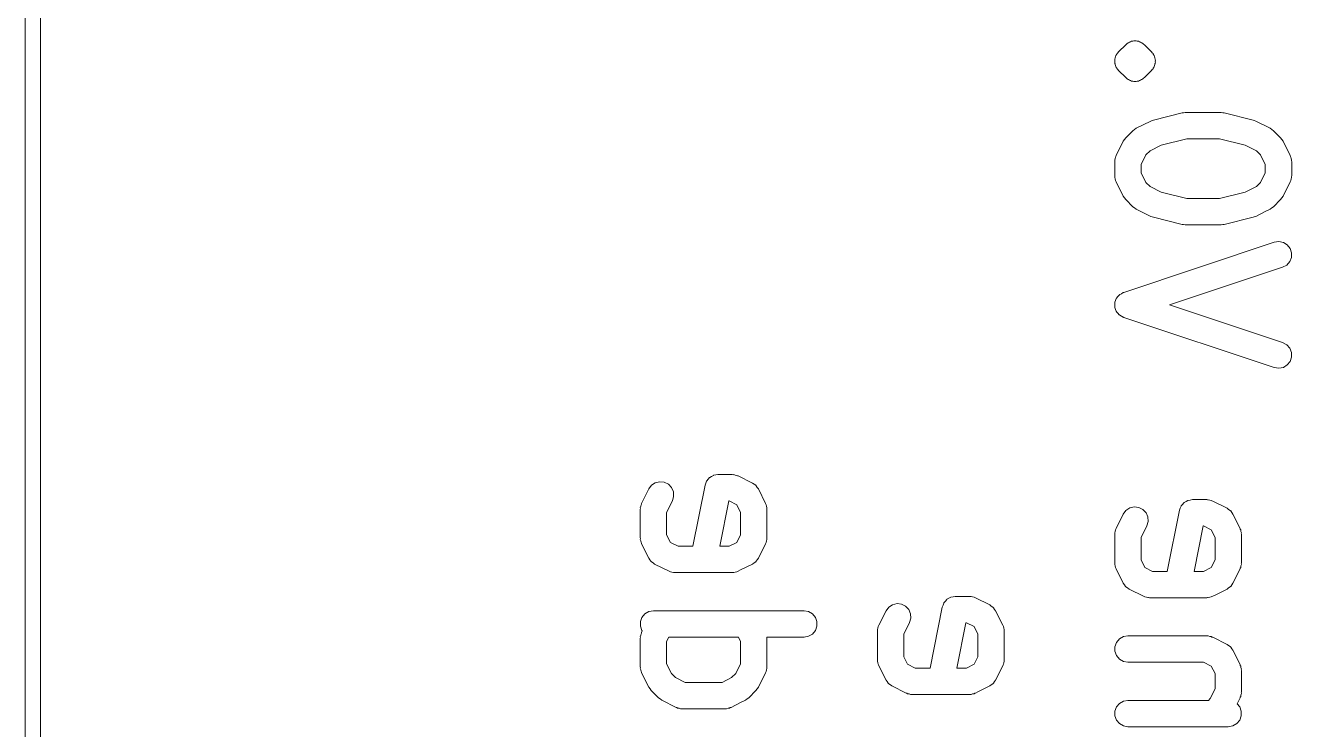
# Model space of a CAD drawing. Extents: x 83.8 to 162.6, y -99.1 to -55.8.
# Drawn here: x 83.77 to 92.18, y -67.7 to -63.03 of the extents above; entities that cross this region are included whole.
import ezdxf

# ---------------------------------------------------------------- set-up
doc = ezdxf.new("R2010")
doc.units = 0
doc.layers.get('0').update_dxf_attribs({"lineweight": 0})
doc.layers.add('Beschriftung', color=11, linetype='Continuous', lineweight=0)

msp = doc.modelspace()

# ---------------------------------------------------------------- linework, layer by layer
for p, q in [((83.77, -99.06), (83.77, -55.88)), ((83.87, -55.93), (83.87, -99.01))]:
    msp.add_line(p, q)
at = {"layer": 'Beschriftung'}
for p, q in [((91.094, -63.141), (91.1003, -63.1366)), ((91.1003, -63.1366), (91.1077, -63.1346)), ((91.1077, -63.1346), (91.1146, -63.1314)), ((91.1146, -63.1314), (91.1222, -63.1307)), ((91.1222, -63.1307), (91.1296, -63.1287)), ((91.1296, -63.1287), (91.1372, -63.1294)), ((91.1372, -63.1294), (91.1449, -63.1287)), ((91.1449, -63.1287), (91.1523, -63.1307)), ((91.1523, -63.1307), (91.1599, -63.1314)), ((91.1599, -63.1314), (91.1668, -63.1346)), ((91.1668, -63.1346), (91.1742, -63.1366)), ((91.1742, -63.1366), (91.1805, -63.141)), ((91.0125, -63.2234), (91.0138, -63.2198)), ((91.0138, -63.2198), (91.0163, -63.2168)), ((91.0163, -63.2168), (91.0179, -63.2133)), ((91.0179, -63.2133), (91.0234, -63.2079)), ((91.0234, -63.2079), (91.0277, -63.2016)), ((91.0277, -63.2016), (91.0754, -63.154)), ((91.0754, -63.154), (91.0816, -63.1496)), ((91.0816, -63.1496), (91.0871, -63.1442)), ((91.0871, -63.1442), (91.094, -63.141)), ((91.1805, -63.141), (91.1874, -63.1442)), ((91.1874, -63.1442), (91.1928, -63.1496)), ((91.1928, -63.1496), (91.1991, -63.154)), ((91.1991, -63.154), (91.2467, -63.2016)), ((91.2467, -63.2016), (91.2511, -63.2079)), ((91.2511, -63.2079), (91.2565, -63.2133)), ((91.2565, -63.2133), (91.2582, -63.2168)), ((91.2582, -63.2168), (91.2606, -63.2198)), ((91.2606, -63.2198), (91.262, -63.2234)), ((91.0025, -63.2559), (91.0034, -63.2522)), ((91.0031, -63.2635), (91.0025, -63.2559)), ((91.0025, -63.2711), (91.0031, -63.2635)), ((91.0034, -63.2749), (91.0025, -63.2711)), ((91.0034, -63.2483), (91.0048, -63.2447)), ((91.0034, -63.2522), (91.0034, -63.2483)), ((91.0034, -63.2787), (91.0034, -63.2749)), ((91.0048, -63.2823), (91.0034, -63.2787)), ((91.0048, -63.2447), (91.0051, -63.2409)), ((91.0051, -63.2862), (91.0048, -63.2823)), ((91.0051, -63.2409), (91.0083, -63.2339)), ((91.0083, -63.2931), (91.0051, -63.2862)), ((91.0083, -63.2339), (91.0103, -63.2265)), ((91.0103, -63.3005), (91.0083, -63.2931)), ((91.0103, -63.2265), (91.0125, -63.2234)), ((91.0125, -63.3037), (91.0103, -63.3005)), ((91.0138, -63.3073), (91.0125, -63.3037)), ((91.262, -63.3037), (91.2606, -63.3073)), ((91.262, -63.2234), (91.2642, -63.2265)), ((91.2642, -63.3005), (91.262, -63.3037)), ((91.2642, -63.2265), (91.2661, -63.2339)), ((91.2661, -63.2931), (91.2642, -63.3005)), ((91.2661, -63.2339), (91.2694, -63.2409)), ((91.2694, -63.2862), (91.2661, -63.2931)), ((91.2694, -63.2409), (91.2697, -63.2447)), ((91.2697, -63.2823), (91.2694, -63.2862)), ((91.2697, -63.2447), (91.271, -63.2483)), ((91.271, -63.2787), (91.2697, -63.2823)), ((91.271, -63.2483), (91.271, -63.2522)), ((91.271, -63.2522), (91.272, -63.2559)), ((91.272, -63.2711), (91.271, -63.2749)), ((91.271, -63.2749), (91.271, -63.2787)), ((91.272, -63.2559), (91.2714, -63.2635)), ((91.2714, -63.2635), (91.272, -63.2711)), ((91.0163, -63.3102), (91.0138, -63.3073)), ((91.0179, -63.3137), (91.0163, -63.3102)), ((91.0234, -63.3191), (91.0179, -63.3137)), ((91.0277, -63.3254), (91.0234, -63.3191)), ((91.0754, -63.373), (91.0277, -63.3254)), ((91.0816, -63.3774), (91.0754, -63.373)), ((91.0871, -63.3828), (91.0816, -63.3774)), ((91.094, -63.3861), (91.0871, -63.3828)), ((91.1003, -63.3904), (91.094, -63.3861)), ((91.1805, -63.386), (91.1742, -63.3904)), ((91.1874, -63.3828), (91.1805, -63.386)), ((91.1928, -63.3774), (91.1874, -63.3828)), ((91.1991, -63.373), (91.1928, -63.3774)), ((91.2467, -63.3254), (91.1991, -63.373)), ((91.2511, -63.3191), (91.2467, -63.3254)), ((91.2565, -63.3137), (91.2511, -63.3191)), ((91.2582, -63.3102), (91.2565, -63.3137)), ((91.2606, -63.3073), (91.2582, -63.3102)), ((91.1077, -63.3924), (91.1003, -63.3904)), ((91.1146, -63.3957), (91.1077, -63.3924)), ((91.1222, -63.3963), (91.1146, -63.3957)), ((91.1296, -63.3983), (91.1222, -63.3963)), ((91.1372, -63.3976), (91.1296, -63.3983)), ((91.1449, -63.3983), (91.1372, -63.3976)), ((91.1523, -63.3963), (91.1449, -63.3983)), ((91.1599, -63.3957), (91.1523, -63.3963)), ((91.1668, -63.3924), (91.1599, -63.3957)), ((91.1742, -63.3904), (91.1668, -63.3924)), ((91.2589, -63.6548), (91.4493, -63.6072)), ((91.4493, -63.6072), (91.46, -63.6065)), ((91.46, -63.6065), (91.4706, -63.6046)), ((91.4706, -63.6046), (91.7087, -63.6046)), ((91.7087, -63.6046), (91.7192, -63.6065)), ((91.7192, -63.6065), (91.7299, -63.6072)), ((91.7299, -63.6072), (91.9204, -63.6548)), ((91.0754, -63.7731), (91.123, -63.7255)), ((91.123, -63.7255), (91.1345, -63.7174)), ((91.1345, -63.7174), (91.1457, -63.7091)), ((91.1457, -63.7091), (91.241, -63.6614)), ((91.241, -63.6614), (91.2501, -63.6587)), ((91.2501, -63.6587), (91.2589, -63.6548)), ((91.9204, -63.6548), (91.9291, -63.6587)), ((91.9291, -63.6587), (91.9383, -63.6614)), ((91.9383, -63.6614), (92.0335, -63.7091)), ((92.0335, -63.7091), (92.0448, -63.7174)), ((92.0448, -63.7174), (92.0563, -63.7255)), ((92.0563, -63.7255), (92.1039, -63.7731)), ((91.0114, -63.8911), (91.059, -63.7958)), ((91.059, -63.7958), (91.0673, -63.7846)), ((91.0673, -63.7846), (91.0754, -63.7731)), ((91.4813, -63.7796), (91.3106, -63.8223)), ((91.6979, -63.7796), (91.4813, -63.7796)), ((91.8686, -63.8223), (91.6979, -63.7796)), ((92.1039, -63.7731), (92.1119, -63.7846)), ((92.1119, -63.7846), (92.1203, -63.7958)), ((92.1203, -63.7958), (92.1679, -63.8911)), ((91.0099, -63.8959), (91.0114, -63.8911)), ((91.2091, -63.8868), (91.1771, -63.9508)), ((91.2367, -63.8592), (91.2091, -63.8868)), ((91.3106, -63.8223), (91.2367, -63.8592)), ((91.9425, -63.8592), (91.8686, -63.8223)), ((91.9701, -63.8868), (91.9425, -63.8592)), ((92.0021, -63.9508), (91.9701, -63.8868)), ((92.1679, -63.8911), (92.1693, -63.8959)), ((91.0021, -63.9302), (91.003, -63.9252)), ((91.0021, -64.0254), (91.0021, -63.9302)), ((91.0027, -63.9202), (91.0056, -63.9104)), ((91.003, -63.9252), (91.0027, -63.9202)), ((91.0056, -63.9104), (91.0074, -63.9003)), ((91.0074, -63.9003), (91.0099, -63.8959)), ((91.1771, -63.9508), (91.1771, -64.0048)), ((92.0021, -64.0048), (92.0021, -63.9508)), ((92.1693, -63.8959), (92.1718, -63.9003)), ((92.1718, -63.9003), (92.1736, -63.9104)), ((92.1736, -63.9104), (92.1765, -63.9202)), ((92.1765, -63.9202), (92.1762, -63.9252)), ((92.1762, -63.9252), (92.1771, -63.9302)), ((92.1771, -63.9302), (92.1771, -64.0254)), ((91.003, -64.0304), (91.0021, -64.0254)), ((91.0027, -64.0354), (91.003, -64.0304)), ((91.0056, -64.0453), (91.0027, -64.0354)), ((91.0074, -64.0554), (91.0056, -64.0453)), ((91.0099, -64.0597), (91.0074, -64.0554)), ((91.0114, -64.0646), (91.0099, -64.0597)), ((91.1771, -64.0048), (91.2091, -64.0688)), ((91.9701, -64.0688), (92.0021, -64.0048)), ((92.1693, -64.0597), (92.1679, -64.0646)), ((92.1718, -64.0554), (92.1693, -64.0597)), ((92.1736, -64.0453), (92.1718, -64.0554)), ((92.1765, -64.0354), (92.1736, -64.0453)), ((92.1771, -64.0254), (92.1762, -64.0304)), ((92.1762, -64.0304), (92.1765, -64.0354)), ((91.059, -64.1598), (91.0114, -64.0646)), ((91.2091, -64.0688), (91.2367, -64.0964)), ((91.2367, -64.0964), (91.3106, -64.1333)), ((91.3106, -64.1333), (91.4813, -64.176)), ((91.6979, -64.176), (91.8686, -64.1333)), ((91.8686, -64.1333), (91.9425, -64.0964)), ((91.9425, -64.0964), (91.9701, -64.0688)), ((92.1679, -64.0646), (92.1203, -64.1598)), ((91.0673, -64.1711), (91.059, -64.1598)), ((91.0754, -64.1825), (91.0673, -64.1711)), ((91.123, -64.2302), (91.0754, -64.1825)), ((91.1345, -64.2382), (91.123, -64.2302)), ((91.4813, -64.176), (91.6979, -64.176)), ((92.0563, -64.2302), (92.0448, -64.2382)), ((92.1039, -64.1825), (92.0563, -64.2302)), ((92.1119, -64.171), (92.1039, -64.1825)), ((92.1203, -64.1598), (92.1119, -64.171)), ((91.1457, -64.2465), (91.1345, -64.2382)), ((91.241, -64.2942), (91.1457, -64.2465)), ((91.2501, -64.2969), (91.241, -64.2942)), ((91.2589, -64.3008), (91.2501, -64.2969)), ((91.4493, -64.3484), (91.2589, -64.3008)), ((91.9204, -64.3008), (91.7299, -64.3484)), ((91.9291, -64.2969), (91.9204, -64.3008)), ((91.9383, -64.2942), (91.9291, -64.2969)), ((92.0021, -64.2622), (91.9383, -64.2942)), ((92.0335, -64.2465), (92.0021, -64.2622)), ((92.0448, -64.2382), (92.0335, -64.2465)), ((91.46, -64.3492), (91.4493, -64.3484)), ((91.4706, -64.351), (91.46, -64.3492)), ((91.7087, -64.351), (91.4706, -64.351)), ((91.7192, -64.3492), (91.7087, -64.351)), ((91.7299, -64.3484), (91.7192, -64.3492)), ((91.0619, -64.7996), (92.0619, -64.4662)), ((92.0619, -64.4662), (92.092, -64.4618)), ((92.092, -64.4618), (92.1218, -64.4679)), ((92.1218, -64.4679), (92.1477, -64.4838)), ((92.1477, -64.4838), (92.1666, -64.5076)), ((92.1666, -64.5076), (92.1762, -64.5364)), ((92.1762, -64.5364), (92.1753, -64.5668)), ((92.1173, -64.6322), (91.3663, -64.8826)), ((92.144, -64.6178), (92.1173, -64.6322)), ((92.1642, -64.595), (92.144, -64.6178)), ((92.1753, -64.5668), (92.1642, -64.595)), ((91.0236, -64.8272), (91.0316, -64.8171)), ((91.0316, -64.8171), (91.0336, -64.8158)), ((91.0336, -64.8158), (91.0352, -64.814)), ((91.0352, -64.814), (91.0465, -64.8079)), ((91.0465, -64.8079), (91.0575, -64.8012)), ((91.0575, -64.8012), (91.0598, -64.8007)), ((91.0598, -64.8007), (91.0619, -64.7996)), ((91.0031, -64.8697), (91.0038, -64.8674)), ((91.0034, -64.8826), (91.0031, -64.8697)), ((91.0031, -64.8954), (91.0034, -64.8826)), ((91.0038, -64.8977), (91.0031, -64.8954)), ((91.0038, -64.8674), (91.0039, -64.865)), ((91.0039, -64.9001), (91.0038, -64.8977)), ((91.0039, -64.865), (91.0086, -64.8531)), ((91.0086, -64.912), (91.0039, -64.9001)), ((91.0086, -64.8531), (91.0127, -64.8409)), ((91.0127, -64.8409), (91.0142, -64.839)), ((91.0142, -64.839), (91.0151, -64.8368)), ((91.0151, -64.8368), (91.0236, -64.8272)), ((91.3663, -64.8826), (92.1173, -65.1329)), ((91.0127, -64.9242), (91.0086, -64.912)), ((91.0142, -64.9261), (91.0127, -64.9242)), ((91.0151, -64.9284), (91.0142, -64.9261)), ((91.0236, -64.938), (91.0151, -64.9284)), ((91.0316, -64.948), (91.0236, -64.938)), ((91.0336, -64.9493), (91.0316, -64.948)), ((91.0352, -64.9511), (91.0336, -64.9493)), ((91.0465, -64.9572), (91.0352, -64.9511)), ((91.0575, -64.9639), (91.0465, -64.9572)), ((91.0598, -64.9644), (91.0575, -64.9639)), ((91.0619, -64.9656), (91.0598, -64.9644)), ((92.0619, -65.2989), (91.0619, -64.9656)), ((92.1173, -65.1329), (92.144, -65.1474)), ((92.144, -65.1474), (92.1642, -65.1701)), ((92.1642, -65.1701), (92.1753, -65.1984)), ((92.1762, -65.2287), (92.1666, -65.2576)), ((92.1753, -65.1984), (92.1762, -65.2287)), ((92.092, -65.3034), (92.0619, -65.2989)), ((92.1218, -65.2973), (92.092, -65.3034)), ((92.1477, -65.2814), (92.1218, -65.2973)), ((92.1666, -65.2576), (92.1477, -65.2814)), ((87.9271, -66.0809), (87.9524, -66.0642)), ((87.9524, -66.0642), (87.982, -66.0571)), ((87.982, -66.0571), (88.0122, -66.0606)), ((88.0122, -66.0606), (88.0394, -66.0742)), ((88.0394, -66.0742), (88.0603, -66.0963)), ((88.2012, -66.4855), (88.2824, -66.0797)), ((88.2824, -66.0797), (88.2876, -66.0665)), ((88.2876, -66.0665), (88.2924, -66.0531)), ((88.2924, -66.0531), (88.2931, -66.0523)), ((88.2931, -66.0523), (88.2934, -66.0514)), ((88.2934, -66.0514), (88.3028, -66.0407)), ((88.3028, -66.0407), (88.3119, -66.0298)), ((88.3119, -66.0298), (88.3128, -66.0293)), ((88.3128, -66.0293), (88.3135, -66.0286)), ((88.3135, -66.0286), (88.3259, -66.0217)), ((88.3259, -66.0217), (88.3383, -66.0146)), ((88.3383, -66.0146), (88.3393, -66.0145)), ((88.3393, -66.0145), (88.3402, -66.014)), ((88.3402, -66.014), (88.3542, -66.0118)), ((88.3542, -66.0118), (88.3682, -66.0094)), ((88.3682, -66.0094), (88.4634, -66.0094)), ((88.4634, -66.0094), (88.4684, -66.0102)), ((88.4684, -66.0102), (88.4734, -66.0099)), ((88.4734, -66.0099), (88.4833, -66.0129)), ((88.4833, -66.0129), (88.4934, -66.0146)), ((88.4934, -66.0146), (88.4977, -66.0172)), ((88.4977, -66.0172), (88.5026, -66.0186)), ((88.5026, -66.0186), (88.5978, -66.0662)), ((88.5978, -66.0662), (88.6081, -66.0739)), ((88.6081, -66.0739), (88.6188, -66.0809)), ((87.8614, -66.2006), (87.909, -66.1053)), ((87.909, -66.1053), (87.9271, -66.0809)), ((88.0603, -66.0963), (88.0723, -66.1241)), ((88.0742, -66.1545), (88.0655, -66.1836)), ((88.0723, -66.1241), (88.0742, -66.1545)), ((88.6188, -66.0809), (88.6203, -66.0829)), ((88.6203, -66.0829), (88.6222, -66.0843)), ((88.6222, -66.0843), (88.6293, -66.095)), ((88.6293, -66.095), (88.6369, -66.1053)), ((88.6369, -66.1053), (88.6845, -66.2006)), ((87.8521, -66.2397), (87.853, -66.2347)), ((87.8521, -66.4302), (87.8521, -66.2397)), ((87.8527, -66.2297), (87.8556, -66.2199)), ((87.853, -66.2347), (87.8527, -66.2297)), ((87.8556, -66.2199), (87.8574, -66.2098)), ((87.8574, -66.2098), (87.8599, -66.2054)), ((87.8599, -66.2054), (87.8614, -66.2006)), ((88.0655, -66.1836), (88.0271, -66.2604)), ((88.4399, -66.1844), (88.3797, -66.4855)), ((88.4428, -66.1844), (88.4399, -66.1844)), ((88.4934, -66.2097), (88.4428, -66.1844)), ((88.5188, -66.2604), (88.4934, -66.2097)), ((88.6845, -66.2006), (88.686, -66.2054)), ((88.686, -66.2054), (88.6885, -66.2098)), ((88.6885, -66.2098), (88.6903, -66.2199)), ((88.6903, -66.2199), (88.6932, -66.2297)), ((88.6932, -66.2297), (88.6929, -66.2347)), ((88.6929, -66.2347), (88.6938, -66.2397)), ((88.6938, -66.2397), (88.6938, -66.4302)), ((91.059, -66.272), (91.0771, -66.2476)), ((91.0771, -66.2476), (91.1024, -66.2309)), ((91.1024, -66.2309), (91.132, -66.2238)), ((91.132, -66.2238), (91.1622, -66.2273)), ((91.1622, -66.2273), (91.1894, -66.2409)), ((91.1894, -66.2409), (91.2103, -66.2629)), ((91.3512, -66.6522), (91.4324, -66.2464)), ((91.4324, -66.2464), (91.4376, -66.2331)), ((91.4376, -66.2331), (91.4424, -66.2198)), ((91.4424, -66.2198), (91.4431, -66.219)), ((91.4431, -66.219), (91.4434, -66.218)), ((91.4434, -66.218), (91.4528, -66.2074)), ((91.4528, -66.2074), (91.4619, -66.1965)), ((91.4619, -66.1965), (91.4628, -66.196)), ((91.4628, -66.196), (91.4635, -66.1952)), ((91.4635, -66.1952), (91.4759, -66.1884)), ((91.4759, -66.1884), (91.4883, -66.1813)), ((91.4883, -66.1813), (91.4893, -66.1811)), ((91.4893, -66.1811), (91.4902, -66.1806)), ((91.4902, -66.1806), (91.5042, -66.1785)), ((91.5042, -66.1785), (91.5182, -66.176)), ((91.5182, -66.176), (91.6134, -66.176)), ((91.6134, -66.176), (91.6184, -66.1769)), ((91.6184, -66.1769), (91.6234, -66.1766)), ((91.6234, -66.1766), (91.6333, -66.1795)), ((91.6333, -66.1795), (91.6434, -66.1813)), ((91.6434, -66.1813), (91.6477, -66.1838)), ((91.6477, -66.1838), (91.6526, -66.1853)), ((91.6526, -66.1853), (91.7478, -66.2329)), ((91.7478, -66.2329), (91.7581, -66.2405)), ((91.7581, -66.2405), (91.7688, -66.2476)), ((91.7688, -66.2476), (91.7703, -66.2495)), ((88.0271, -66.2604), (88.0271, -66.4095)), ((88.5188, -66.4095), (88.5188, -66.2604)), ((91.0114, -66.3672), (91.059, -66.272)), ((91.2103, -66.2629), (91.2223, -66.2908)), ((91.2242, -66.3211), (91.2155, -66.3503)), ((91.2223, -66.2908), (91.2242, -66.3211)), ((91.7703, -66.2495), (91.7722, -66.251)), ((91.7722, -66.251), (91.7793, -66.2617)), ((91.7793, -66.2617), (91.7869, -66.272)), ((91.7869, -66.272), (91.8345, -66.3672)), ((88.0271, -66.4095), (88.0525, -66.4602)), ((88.4934, -66.4602), (88.5188, -66.4095)), ((91.0021, -66.4064), (91.003, -66.4014)), ((91.0021, -66.5969), (91.0021, -66.4064)), ((91.0027, -66.3964), (91.0056, -66.3865)), ((91.003, -66.4014), (91.0027, -66.3964)), ((91.0056, -66.3865), (91.0074, -66.3765)), ((91.0074, -66.3765), (91.0099, -66.3721)), ((91.0099, -66.3721), (91.0114, -66.3672)), ((91.2155, -66.3503), (91.1771, -66.427)), ((91.5899, -66.351), (91.5297, -66.6522)), ((91.5928, -66.351), (91.5899, -66.351)), ((91.6434, -66.3764), (91.5928, -66.351)), ((91.6688, -66.427), (91.6434, -66.3764)), ((91.8345, -66.3672), (91.836, -66.3721)), ((91.836, -66.3721), (91.8385, -66.3765)), ((91.8385, -66.3765), (91.8403, -66.3865)), ((91.8403, -66.3865), (91.8432, -66.3964)), ((91.8432, -66.3964), (91.8429, -66.4014)), ((91.8429, -66.4014), (91.8438, -66.4064)), ((91.8438, -66.4064), (91.8438, -66.5969)), ((87.853, -66.4352), (87.8521, -66.4302)), ((87.8527, -66.4402), (87.853, -66.4352)), ((87.8556, -66.45), (87.8527, -66.4402)), ((87.8574, -66.4601), (87.8556, -66.45)), ((87.8599, -66.4645), (87.8574, -66.4601)), ((87.8614, -66.4693), (87.8599, -66.4645)), ((87.909, -66.5646), (87.8614, -66.4693)), ((88.0525, -66.4602), (88.1031, -66.4855)), ((88.1031, -66.4855), (88.2012, -66.4855)), ((88.3797, -66.4855), (88.4428, -66.4855)), ((88.4428, -66.4855), (88.4934, -66.4602)), ((88.6845, -66.4693), (88.6369, -66.5646)), ((88.686, -66.4645), (88.6845, -66.4693)), ((88.6885, -66.4601), (88.686, -66.4645)), ((88.6903, -66.45), (88.6885, -66.4601)), ((88.6932, -66.4402), (88.6903, -66.45)), ((88.6938, -66.4302), (88.6929, -66.4352)), ((88.6929, -66.4352), (88.6932, -66.4402)), ((91.1771, -66.427), (91.1771, -66.5762)), ((91.6688, -66.5762), (91.6688, -66.427)), ((87.9166, -66.5749), (87.909, -66.5646)), ((87.9237, -66.5856), (87.9166, -66.5749)), ((88.6293, -66.5749), (88.6222, -66.5856)), ((88.6369, -66.5646), (88.6293, -66.5749)), ((91.1771, -66.5762), (91.2025, -66.6269)), ((91.6434, -66.6269), (91.6688, -66.5762)), ((87.9256, -66.587), (87.9237, -66.5856)), ((87.9271, -66.589), (87.9256, -66.587)), ((87.9378, -66.596), (87.9271, -66.589)), ((87.9481, -66.6037), (87.9378, -66.596)), ((88.0433, -66.6513), (87.9481, -66.6037)), ((88.0482, -66.6527), (88.0433, -66.6513)), ((88.0525, -66.6553), (88.0482, -66.6527)), ((88.0626, -66.6571), (88.0525, -66.6553)), ((88.0725, -66.66), (88.0626, -66.6571)), ((88.0775, -66.6597), (88.0725, -66.66)), ((88.0825, -66.6605), (88.0775, -66.6597)), ((88.4634, -66.6605), (88.0825, -66.6605)), ((88.4684, -66.6597), (88.4634, -66.6605)), ((88.4734, -66.66), (88.4684, -66.6597)), ((88.4833, -66.6571), (88.4734, -66.66)), ((88.4934, -66.6553), (88.4833, -66.6571)), ((88.4977, -66.6527), (88.4934, -66.6553)), ((88.5026, -66.6513), (88.4977, -66.6527)), ((88.5188, -66.6432), (88.5026, -66.6513)), ((88.5978, -66.6037), (88.5188, -66.6432)), ((88.6081, -66.596), (88.5978, -66.6037)), ((88.6188, -66.589), (88.6081, -66.596)), ((88.6203, -66.587), (88.6188, -66.589)), ((88.6222, -66.5856), (88.6203, -66.587)), ((91.003, -66.6018), (91.0021, -66.5969)), ((91.0027, -66.6069), (91.003, -66.6018)), ((91.0056, -66.6167), (91.0027, -66.6069)), ((91.0074, -66.6268), (91.0056, -66.6167)), ((91.0099, -66.6312), (91.0074, -66.6268)), ((91.0114, -66.636), (91.0099, -66.6312)), ((91.059, -66.7312), (91.0114, -66.636)), ((91.2025, -66.6269), (91.2531, -66.6522)), ((91.2531, -66.6522), (91.3512, -66.6522)), ((91.5297, -66.6522), (91.5928, -66.6522)), ((91.5928, -66.6522), (91.6434, -66.6269)), ((91.8345, -66.636), (91.7869, -66.7312)), ((91.836, -66.6312), (91.8345, -66.636)), ((91.8385, -66.6268), (91.836, -66.6312)), ((91.8403, -66.6167), (91.8385, -66.6268)), ((91.8432, -66.6069), (91.8403, -66.6167)), ((91.8438, -66.5969), (91.8429, -66.6018)), ((91.8429, -66.6018), (91.8432, -66.6069)), ((91.0666, -66.7415), (91.059, -66.7312)), ((91.0737, -66.7523), (91.0666, -66.7415)), ((91.0756, -66.7537), (91.0737, -66.7523)), ((91.7722, -66.7523), (91.7703, -66.7537)), ((91.7793, -66.7415), (91.7722, -66.7523)), ((91.7869, -66.7312), (91.7793, -66.7415)), ((89.8885, -66.8381), (89.9009, -66.8313)), ((89.9009, -66.8313), (89.9133, -66.8242)), ((89.9133, -66.8242), (89.9143, -66.824)), ((89.9143, -66.824), (89.9152, -66.8235)), ((89.9152, -66.8235), (89.9292, -66.8214)), ((89.9292, -66.8214), (89.9432, -66.8189)), ((89.9432, -66.8189), (90.0384, -66.8189)), ((90.0384, -66.8189), (90.0434, -66.8198)), ((90.0434, -66.8198), (90.0484, -66.8195)), ((90.0484, -66.8195), (90.0583, -66.8224)), ((90.0583, -66.8224), (90.0684, -66.8242)), ((90.0684, -66.8242), (90.0727, -66.8267)), ((90.0727, -66.8267), (90.0776, -66.8281)), ((90.0776, -66.8281), (90.1728, -66.8757)), ((91.0771, -66.7556), (91.0756, -66.7537)), ((91.0878, -66.7627), (91.0771, -66.7556)), ((91.0981, -66.7704), (91.0878, -66.7627)), ((91.1933, -66.818), (91.0981, -66.7704)), ((91.1982, -66.8194), (91.1933, -66.818)), ((91.2025, -66.8219), (91.1982, -66.8194)), ((91.2126, -66.8237), (91.2025, -66.8219)), ((91.2225, -66.8266), (91.2126, -66.8237)), ((91.2275, -66.8263), (91.2225, -66.8266)), ((91.2325, -66.8272), (91.2275, -66.8263)), ((91.6134, -66.8272), (91.2325, -66.8272)), ((91.6184, -66.8263), (91.6134, -66.8272)), ((91.6234, -66.8266), (91.6184, -66.8263)), ((91.6333, -66.8237), (91.6234, -66.8266)), ((91.6434, -66.8219), (91.6333, -66.8237)), ((91.6477, -66.8194), (91.6434, -66.8219)), ((91.6526, -66.818), (91.6477, -66.8194)), ((91.6688, -66.8099), (91.6526, -66.818)), ((91.7478, -66.7704), (91.6688, -66.8099)), ((91.7581, -66.7627), (91.7478, -66.7704)), ((91.7688, -66.7556), (91.7581, -66.7627)), ((91.7703, -66.7537), (91.7688, -66.7556)), ((87.8834, -66.9346), (87.9097, -66.9194)), ((87.9097, -66.9194), (87.9396, -66.9141)), ((87.9396, -66.9141), (88.9396, -66.9141)), ((88.9396, -66.9141), (88.9695, -66.9194)), ((88.9695, -66.9194), (88.9959, -66.9346)), ((89.4364, -67.0101), (89.484, -66.9149)), ((89.484, -66.9149), (89.5021, -66.8905)), ((89.5021, -66.8905), (89.5274, -66.8737)), ((89.5274, -66.8737), (89.557, -66.8667)), ((89.557, -66.8667), (89.5872, -66.8701)), ((89.5872, -66.8701), (89.6144, -66.8837)), ((89.6144, -66.8837), (89.6353, -66.9058)), ((89.6353, -66.9058), (89.6473, -66.9337)), ((89.7762, -67.2951), (89.8574, -66.8892)), ((89.8574, -66.8892), (89.8626, -66.876)), ((89.8626, -66.876), (89.8674, -66.8626)), ((89.8674, -66.8626), (89.8681, -66.8619)), ((89.8681, -66.8619), (89.8684, -66.8609)), ((89.8684, -66.8609), (89.8778, -66.8502)), ((89.8778, -66.8502), (89.8869, -66.8394)), ((89.8869, -66.8394), (89.8878, -66.8388)), ((89.8878, -66.8388), (89.8885, -66.8381)), ((90.1728, -66.8757), (90.1831, -66.8834)), ((90.1831, -66.8834), (90.1938, -66.8905)), ((90.1938, -66.8905), (90.1953, -66.8924)), ((90.1953, -66.8924), (90.1972, -66.8938)), ((90.1972, -66.8938), (90.2043, -66.9046)), ((90.2043, -66.9046), (90.2119, -66.9149)), ((90.2119, -66.9149), (90.2595, -67.0101)), ((87.8534, -66.9864), (87.8638, -66.9579)), ((87.8534, -67.0168), (87.8534, -66.9864)), ((87.8638, -66.9579), (87.8834, -66.9346)), ((88.9959, -66.9346), (89.0154, -66.9579)), ((89.0154, -66.9579), (89.0258, -66.9864)), ((89.0258, -66.9864), (89.0258, -67.0168)), ((89.6405, -66.9931), (89.6021, -67.0699)), ((89.6492, -66.964), (89.6405, -66.9931)), ((89.6473, -66.9337), (89.6492, -66.964)), ((90.0149, -66.9939), (89.9547, -67.2951)), ((90.0178, -66.9939), (90.0149, -66.9939)), ((90.0684, -67.0192), (90.0178, -66.9939)), ((87.8527, -67.0869), (87.8556, -67.077)), ((87.853, -67.0919), (87.8527, -67.0869)), ((87.8638, -67.0454), (87.8534, -67.0168)), ((87.8556, -67.077), (87.8574, -67.0669)), ((87.8574, -67.0669), (87.8599, -67.0626)), ((87.8599, -67.0626), (87.8614, -67.0577)), ((87.8614, -67.0577), (87.8662, -67.0481)), ((87.8662, -67.0481), (87.8638, -67.0454)), ((88.9695, -67.0838), (88.9396, -67.0891)), ((88.9959, -67.0686), (88.9695, -67.0838)), ((89.0154, -67.0454), (88.9959, -67.0686)), ((89.0258, -67.0168), (89.0154, -67.0454)), ((89.4271, -67.0492), (89.428, -67.0443)), ((89.4271, -67.2397), (89.4271, -67.0492)), ((89.4277, -67.0392), (89.4306, -67.0294)), ((89.428, -67.0443), (89.4277, -67.0392)), ((89.4306, -67.0294), (89.4324, -67.0193)), ((89.4324, -67.0193), (89.4349, -67.0149)), ((89.4349, -67.0149), (89.4364, -67.0101)), ((89.6021, -67.0699), (89.6021, -67.2191)), ((90.0938, -67.0699), (90.0684, -67.0192)), ((90.0938, -67.2191), (90.0938, -67.0699)), ((90.2595, -67.0101), (90.261, -67.0149)), ((90.261, -67.0149), (90.2635, -67.0193)), ((90.2635, -67.0193), (90.2653, -67.0294)), ((90.2653, -67.0294), (90.2682, -67.0392)), ((90.2682, -67.0392), (90.2679, -67.0443)), ((90.2679, -67.0443), (90.2688, -67.0492)), ((90.2688, -67.0492), (90.2688, -67.2397)), ((91.0334, -67.1013), (91.0597, -67.0861)), ((91.0597, -67.0861), (91.0896, -67.0808)), ((91.0896, -67.0808), (91.6134, -67.0808)), ((91.6134, -67.0808), (91.6184, -67.0817)), ((91.6184, -67.0817), (91.6234, -67.0814)), ((91.6234, -67.0814), (91.6333, -67.0843)), ((91.6333, -67.0843), (91.6434, -67.0861)), ((91.6434, -67.0861), (91.6477, -67.0886)), ((91.6477, -67.0886), (91.6526, -67.09)), ((87.8521, -67.0969), (87.853, -67.0919)), ((87.8521, -67.2873), (87.8521, -67.0969)), ((88.0413, -67.0891), (88.0271, -67.1175)), ((88.0271, -67.1175), (88.0271, -67.2667)), ((88.5046, -67.0891), (88.0413, -67.0891)), ((88.5188, -67.1175), (88.5046, -67.0891)), ((88.5188, -67.2667), (88.5188, -67.1175)), ((88.6931, -67.0891), (88.6929, -67.0919)), ((88.6929, -67.0919), (88.6938, -67.0969)), ((88.9396, -67.0891), (88.6931, -67.0891)), ((88.6938, -67.0969), (88.6938, -67.2873)), ((91.0034, -67.1531), (91.0138, -67.1245)), ((91.0034, -67.1835), (91.0034, -67.1531)), ((91.0138, -67.1245), (91.0334, -67.1013)), ((91.6526, -67.09), (91.7478, -67.1376)), ((91.7478, -67.1376), (91.7581, -67.1453)), ((91.7581, -67.1453), (91.7688, -67.1524)), ((91.7688, -67.1524), (91.7703, -67.1543)), ((91.7703, -67.1543), (91.7722, -67.1557)), ((91.7722, -67.1557), (91.7793, -67.1665)), ((91.7793, -67.1665), (91.7869, -67.1768)), ((89.428, -67.2447), (89.4271, -67.2397)), ((89.4277, -67.2497), (89.428, -67.2447)), ((89.4306, -67.2595), (89.4277, -67.2497)), ((89.6021, -67.2191), (89.6275, -67.2697)), ((90.0684, -67.2697), (90.0938, -67.2191)), ((90.2682, -67.2497), (90.2653, -67.2595)), ((90.2688, -67.2397), (90.2679, -67.2447)), ((90.2679, -67.2447), (90.2682, -67.2497)), ((91.0138, -67.212), (91.0034, -67.1835)), ((91.0334, -67.2353), (91.0138, -67.212)), ((91.0597, -67.2505), (91.0334, -67.2353)), ((91.0896, -67.2558), (91.0597, -67.2505)), ((91.5928, -67.2558), (91.0896, -67.2558)), ((91.6434, -67.2811), (91.5928, -67.2558)), ((91.7869, -67.1768), (91.8345, -67.272)), ((87.853, -67.2923), (87.8521, -67.2873)), ((87.8527, -67.2973), (87.853, -67.2923)), ((87.8556, -67.3072), (87.8527, -67.2973)), ((87.8574, -67.3173), (87.8556, -67.3072)), ((87.8599, -67.3216), (87.8574, -67.3173)), ((87.8614, -67.3265), (87.8599, -67.3216)), ((87.909, -67.4217), (87.8614, -67.3265)), ((88.0271, -67.2667), (88.0591, -67.3307)), ((88.0591, -67.3307), (88.0867, -67.3583)), ((88.4592, -67.3583), (88.4868, -67.3307)), ((88.4868, -67.3307), (88.5188, -67.2667)), ((88.6845, -67.3265), (88.6369, -67.4217)), ((88.686, -67.3216), (88.6845, -67.3265)), ((88.6885, -67.3173), (88.686, -67.3216)), ((88.6903, -67.3072), (88.6885, -67.3173)), ((88.6932, -67.2973), (88.6903, -67.3072)), ((88.6938, -67.2873), (88.6929, -67.2923)), ((88.6929, -67.2923), (88.6932, -67.2973)), ((89.4324, -67.2696), (89.4306, -67.2595)), ((89.4349, -67.274), (89.4324, -67.2696)), ((89.4364, -67.2788), (89.4349, -67.274)), ((89.484, -67.3741), (89.4364, -67.2788)), ((89.6275, -67.2697), (89.6781, -67.2951)), ((89.6781, -67.2951), (89.7762, -67.2951)), ((89.9547, -67.2951), (90.0178, -67.2951)), ((90.0178, -67.2951), (90.0684, -67.2697)), ((90.2595, -67.2788), (90.2119, -67.3741)), ((90.261, -67.274), (90.2595, -67.2788)), ((90.2635, -67.2696), (90.261, -67.274)), ((90.2653, -67.2595), (90.2635, -67.2696)), ((91.6688, -67.3318), (91.6434, -67.2811)), ((91.6688, -67.4333), (91.6688, -67.3318)), ((91.8345, -67.272), (91.836, -67.2768)), ((91.836, -67.2768), (91.8385, -67.2812)), ((91.8385, -67.2812), (91.8403, -67.2913)), ((91.8403, -67.2913), (91.8432, -67.3011)), ((91.8432, -67.3011), (91.8429, -67.3062)), ((91.8429, -67.3062), (91.8438, -67.3111)), ((91.8438, -67.3111), (91.8438, -67.454)), ((87.9173, -67.433), (87.909, -67.4217)), ((88.0867, -67.3583), (88.1508, -67.3903)), ((88.1508, -67.3903), (88.3952, -67.3903)), ((88.3952, -67.3903), (88.4592, -67.3583)), ((88.6369, -67.4217), (88.6286, -67.433)), ((89.4916, -67.3844), (89.484, -67.3741)), ((89.4987, -67.3951), (89.4916, -67.3844)), ((89.5006, -67.3966), (89.4987, -67.3951)), ((89.5021, -67.3985), (89.5006, -67.3966)), ((89.5128, -67.4056), (89.5021, -67.3985)), ((89.5231, -67.4132), (89.5128, -67.4056)), ((89.6183, -67.4608), (89.5231, -67.4132)), ((90.1728, -67.4132), (90.0938, -67.4527)), ((90.1831, -67.4056), (90.1728, -67.4132)), ((90.1938, -67.3985), (90.1831, -67.4056)), ((90.1953, -67.3965), (90.1938, -67.3985)), ((90.1972, -67.3951), (90.1953, -67.3965)), ((90.2043, -67.3844), (90.1972, -67.3951)), ((90.2119, -67.3741), (90.2043, -67.3844)), ((87.9254, -67.4444), (87.9173, -67.433)), ((87.973, -67.4921), (87.9254, -67.4444)), ((87.9845, -67.5001), (87.973, -67.4921)), ((87.9957, -67.5085), (87.9845, -67.5001)), ((88.091, -67.5561), (87.9957, -67.5085)), ((88.5502, -67.5085), (88.5188, -67.5241)), ((88.5614, -67.5001), (88.5502, -67.5085)), ((88.5729, -67.4921), (88.5614, -67.5001)), ((88.6205, -67.4444), (88.5729, -67.4921)), ((88.6286, -67.433), (88.6205, -67.4444)), ((89.6232, -67.4623), (89.6183, -67.4608)), ((89.6275, -67.4648), (89.6232, -67.4623)), ((89.6376, -67.4666), (89.6275, -67.4648)), ((89.6475, -67.4695), (89.6376, -67.4666)), ((89.6525, -67.4692), (89.6475, -67.4695)), ((89.6575, -67.4701), (89.6525, -67.4692)), ((90.0384, -67.4701), (89.6575, -67.4701)), ((90.0434, -67.4692), (90.0384, -67.4701)), ((90.0484, -67.4695), (90.0434, -67.4692)), ((90.0583, -67.4666), (90.0484, -67.4695)), ((90.0684, -67.4648), (90.0583, -67.4666)), ((90.0727, -67.4623), (90.0684, -67.4648)), ((90.0776, -67.4608), (90.0727, -67.4623)), ((90.0938, -67.4527), (90.0776, -67.4608)), ((91.6248, -67.5094), (91.6368, -67.4974)), ((91.6368, -67.4974), (91.6688, -67.4333)), ((91.8345, -67.4931), (91.8148, -67.5326)), ((91.836, -67.4883), (91.8345, -67.4931)), ((91.8385, -67.4839), (91.836, -67.4883)), ((91.8403, -67.4738), (91.8385, -67.4839)), ((91.8432, -67.464), (91.8403, -67.4738)), ((91.8438, -67.454), (91.8429, -67.459)), ((91.8429, -67.459), (91.8432, -67.464)), ((88.0958, -67.5575), (88.091, -67.5561)), ((88.1002, -67.56), (88.0958, -67.5575)), ((88.1103, -67.5618), (88.1002, -67.56)), ((88.1201, -67.5647), (88.1103, -67.5618)), ((88.1251, -67.5644), (88.1201, -67.5647)), ((88.1301, -67.5653), (88.1251, -67.5644)), ((88.4158, -67.5653), (88.1301, -67.5653)), ((88.4208, -67.5644), (88.4158, -67.5653)), ((88.4258, -67.5647), (88.4208, -67.5644)), ((88.4356, -67.5618), (88.4258, -67.5647)), ((88.4457, -67.56), (88.4356, -67.5618)), ((88.4501, -67.5575), (88.4457, -67.56)), ((88.4549, -67.5561), (88.4501, -67.5575)), ((88.5188, -67.5241), (88.4549, -67.5561)), ((91.0034, -67.5817), (91.0138, -67.5531)), ((91.0034, -67.612), (91.0034, -67.5817)), ((91.0138, -67.5531), (91.0334, -67.5298)), ((91.0334, -67.5298), (91.0597, -67.5146)), ((91.0597, -67.5146), (91.0896, -67.5094)), ((91.0896, -67.5094), (91.6248, -67.5094)), ((91.8148, -67.5326), (91.8321, -67.5531)), ((91.8321, -67.5531), (91.8425, -67.5817)), ((91.8425, -67.5817), (91.8425, -67.612)), ((91.0138, -67.6406), (91.0034, -67.612)), ((91.0334, -67.6639), (91.0138, -67.6406)), ((91.0597, -67.6791), (91.0334, -67.6639)), ((91.8125, -67.6639), (91.7862, -67.6791)), ((91.8321, -67.6406), (91.8125, -67.6639)), ((91.8425, -67.612), (91.8321, -67.6406)), ((91.0896, -67.6844), (91.0597, -67.6791)), ((91.7563, -67.6844), (91.0896, -67.6844)), ((91.7862, -67.6791), (91.7563, -67.6844))]:
    msp.add_line(p, q, dxfattribs=at)

doc.saveas('drawing.dxf')
